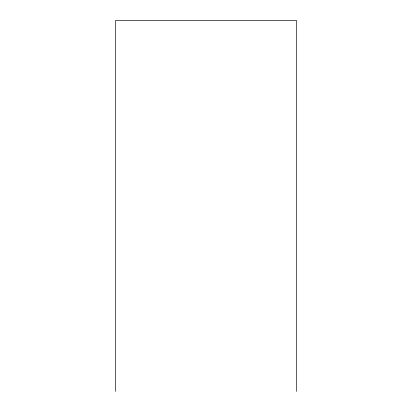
<?xml version="1.0" encoding="UTF-8"?>
<svg xmlns="http://www.w3.org/2000/svg" width="412" height="412" viewBox="0 0 412 412"><rect width="100%" height="100%" fill="white"/><g stroke="black" fill="none" stroke-linecap="round" stroke-linejoin="round"><path stroke-width="0.62" d="M296.609 391.4L296.609 20.6L115.391 20.6L115.391 391.4"/></g></svg>
